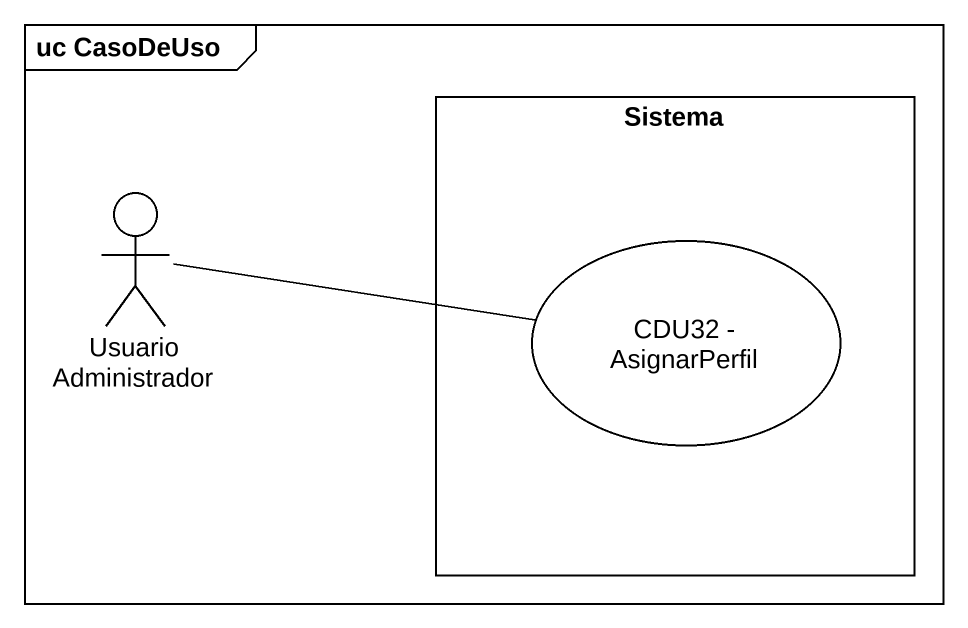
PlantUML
@startuml
mainframe uc CasoDeUso
rectangle Sistema {
  usecase "CDU32 - AsignarPerfil" as CDU32_AsignarPerfil
}
actor "Usuario Administrador" as Usuario_Administrador
Usuario_Administrador -right- CDU32_AsignarPerfil
@enduml
